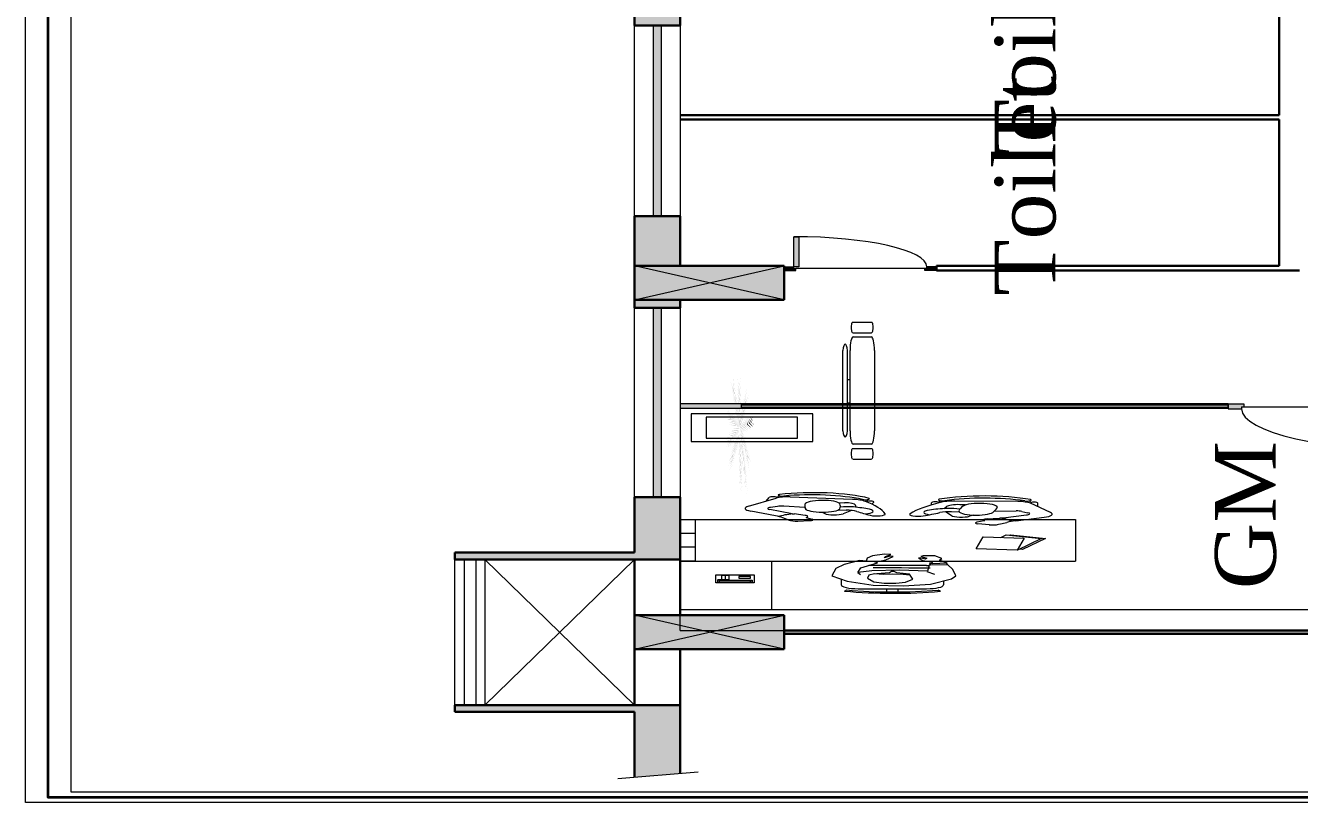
# Model space of a CAD drawing. Header units: inches. Extents: x 327481 to 195042051, y -335014 to 44773228.
# Drawn here: x 193833338 to 193982576, y 44356977 to 44448023 of the extents above; entities that cross this region are included whole.
import ezdxf

# ---------------------------------------------------------------- set-up
doc = ezdxf.new("R2010")
doc.units = ezdxf.units.IN
doc.header["$MEASUREMENT"] = 0
doc.linetypes.add('ACAD_ISO10W100', pattern=[18, 12, -3, 0, -3])
doc.layers.add('center', color=146, linetype='Continuous')
for name, color, linetype, lineweight in [('column 1', 146, 'Continuous', 30), ('DOOR', 47, 'Continuous', 9), ('ele1', 1, 'Continuous', 13), ('FUR', 34, 'Continuous', 13), ('furniture', 251, 'Continuous', 13), ('GLASS', 140, 'Continuous', 5), ('ser.duct', 131, 'Continuous', 5), ('TEXT', 7, 'Continuous', 0), ('WALL', 12, 'Continuous', 30)]:
    doc.layers.add(name, color=color, linetype=linetype, lineweight=lineweight)
doc.styles.get("Standard").update_dxf_attribs({"font": 'times.ttf', "height": 12})

# ---------------------------------------------------------------- blocks, each defined once
blk = doc.blocks.new('COLUMN1')
at = {"layer": 'column 1'}
h = blk.add_hatch(color=256, dxfattribs=at)
h.paths.add_polyline_path([(1, 1), (0, 1), (0.5, 0.5)])
h.paths.add_polyline_path([(1, 1), (0.5, 0.5), (1, 0)])
h.paths.add_polyline_path([(0.5, 0.5), (0, 0), (1, 0)])
h.paths.add_polyline_path([(0.5, 0.5), (0, 1), (0, 0)])
at = {"layer": 'column 1', "lineweight": 0, "ltscale": 0.3}
for p, q in [((0, 1), (1, 0)), ((0, 0), (1, 1))]:
    blk.add_line(p, q, dxfattribs=at)
at = {"layer": 'column 1', "ltscale": 0.3}
for p, q in [((1, 1), (0, 1)), ((0, 1), (0, 0)), ((1, 0), (1, 1)), ((0, 0), (1, 0))]:
    blk.add_line(p, q, dxfattribs=at)
blk = doc.blocks.new('RTU')
at = {"layer": 'DOOR'}
for points in [[(2799510.7, -182811.3), (2799510.7, -182874.3), (2799550.7, -182874.3), (2799550.7, -182886.3), (2799610.7, -182886.3), (2799610.7, -182811.3)], [(2798637.3, -183716.3, 0.009156), (2798636.7, -183748.3), (2799510.7, -183748.3), (2799510.7, -183716.3)], [(2799610.7, -183811.3), (2799610.7, -183736.3), (2799550.7, -183736.3), (2799550.7, -183748.3), (2799510.7, -183748.3), (2799510.7, -183811.3)]]:
    blk.add_hatch(color=256, dxfattribs=at).paths.add_polyline_path(points)
at = {"layer": 'DOOR', "ltscale": 300}
for p, q in [((2799510.7, -182811.3), (2799510.7, -182874.3)), ((2799610.7, -182811.3), (2799510.7, -182811.3)), ((2799610.7, -182811.3), (2799610.7, -182886.3)), ((2799550.7, -182874.3), (2799510.7, -182874.3)), ((2799550.7, -182874.3), (2799550.7, -182886.3)), ((2799610.7, -182886.3), (2799550.7, -182886.3)), ((2799550.7, -182886.3), (2799550.7, -183736.3)), ((2798636.7, -183748.3), (2798636.7, -183716.3)), ((2798636.7, -183716.3), (2799510.7, -183716.3)), ((2799510.7, -183748.3), (2798636.7, -183748.3)), ((2799510.7, -183716.3), (2799510.7, -183748.3)), ((2799510.7, -183811.3), (2799510.7, -183748.3)), ((2799550.7, -183748.3), (2799510.7, -183748.3)), ((2799610.7, -183736.3), (2799550.7, -183736.3)), ((2799550.7, -183748.3), (2799550.7, -183736.3)), ((2799610.7, -183811.3), (2799610.7, -183736.3)), ((2799610.7, -183811.3), (2799510.7, -183811.3))]:
    blk.add_line(p, q, dxfattribs=at)
blk.add_arc((2799510.7, -183748.3), 874, 90, 180, dxfattribs=at)
blk = doc.blocks.new('CHAIR')
at = {"layer": 'furniture', "color": 251}
for p, q in [((1920.9, 585.7), (2212.2, 585.7)), ((1920.9, 547.5), (2212.2, 547.5)), ((2213, 532.2), (1923.5, 532.2)), ((1760.5, 483.9), (1760.5, 194.4)), ((1833.3, 483.9), (1833.3, 194.4)), ((1875.2, 483.9), (1875.2, 194.4)), ((2261.3, 194.4), (2261.3, 483.9)), ((1833.3, 383.5), (1875.1, 383.5)), ((1875.1, 300.4), (1833.3, 300.4)), ((1923.5, 146.1), (2177.4, 146.1)), ((2177.4, 146.1), (2213, 146.1)), ((1920.9, 130.8), (2212.2, 130.8)), ((1920.9, 92.6), (2212.2, 92.6))]:
    blk.add_line(p, q, dxfattribs=at)
for centre, start, end in [((1918, 566.6), 81.3618, 278.6382), ((2215.1, 566.6), 261.3618, 98.6382), ((1918, 111.7), 81.3618, 278.6382), ((2215.1, 111.7), 261.3618, 98.6382)]:
    blk.add_arc(centre, 19.3, start, end, dxfattribs=at)
at = {"layer": 'furniture', "color": 251, "extrusion": (0, 0, -1)}
for centre, major_axis, start_param, end_param in [((1796.9, 466), (40.6, 0), 3.599355, 5.825457), ((1923.5, 483.9), (48.3, 0), 3.141602, 4.712399), ((2213, 483.9), (-48.3, 0), 1.570786, 3.141583), ((1796.9, 212.3), (40.6, 0), 0.457746, 2.683847), ((1923.5, 194.4), (-48.3, 0), 4.712388, 6.283185), ((2213, 194.4), (-48.3, 0), 3.141586, 4.712382)]:
    blk.add_ellipse(centre, major_axis=major_axis, ratio=1, start_param=start_param, end_param=end_param, dxfattribs=at)
blk = doc.blocks.new('tree1')
h = blk.add_hatch(color=94)
h.paths.add_polyline_path([(-0.071, 0.478), (0.008, 0.216), (0.032, 0.182)])
h.paths.add_polyline_path([(-0.216, 0.373), (0.032, 0.182), (0.008, 0.216)])
h.paths.add_polyline_path([(-0.118, 0.555), (-0.038, 0.279), (-0.022, 0.257)])
h.paths.add_polyline_path([(-0.274, 0.442), (-0.022, 0.257), (-0.038, 0.279)])
h.paths.add_polyline_path([(-0.161, 0.595), (-0.089, 0.351), (-0.064, 0.315)])
h.paths.add_polyline_path([(-0.089, 0.351), (-0.298, 0.496), (-0.064, 0.315)])
h.paths.add_polyline_path([(-0.225, 0.675), (-0.17, 0.462), (-0.137, 0.417)])
h.paths.add_polyline_path([(-0.17, 0.462), (-0.355, 0.581), (-0.137, 0.417)])
h.paths.add_polyline_path([(0.223, 0.533), (0.153, 0.268), (0.156, 0.227)])
h.paths.add_polyline_path([(0.045, 0.52), (0.156, 0.227), (0.153, 0.268)])
h.paths.add_polyline_path([(0.224, 0.623), (0.147, 0.346), (0.149, 0.319)])
h.paths.add_polyline_path([(0.032, 0.609), (0.149, 0.319), (0.147, 0.346)])
h.paths.add_polyline_path([(0.141, 0.434), (0.039, 0.667), (0.144, 0.391)])
h.paths.add_polyline_path([(0.208, 0.68), (0.141, 0.434), (0.144, 0.391)])
h.paths.add_polyline_path([(0.332, 0.317), (0.173, -0.013), (0.189, 0.004)])
h.paths.add_polyline_path([(0.455, 0.167), (0.426, 0.149), (0.199, 0.004), (0.225, 0.012)])
h.paths.add_polyline_path([(0.542, 0.507), (0.404, 0.226), (0.423, 0.246)])
h.paths.add_polyline_path([(0.68, 0.374), (0.423, 0.246), (0.404, 0.226)])
h.paths.add_polyline_path([(0.59, 0.541), (0.454, 0.278), (0.484, 0.31)])
h.paths.add_polyline_path([(0.712, 0.424), (0.484, 0.31), (0.454, 0.278)])
h = blk.add_hatch(color=94)
h.paths.add_polyline_path([(-0.115, -0.099), (-0.427, -0.081), (-0.141, -0.106)])
h.paths.add_polyline_path([(-0.115, -0.099), (-0.141, -0.106), (-0.379, -0.267)])
h.paths.add_polyline_path([(-0.184, -0.117), (-0.48, -0.106), (-0.227, -0.128)])
h.paths.add_polyline_path([(-0.184, -0.117), (-0.227, -0.128), (-0.438, -0.27)])
h.paths.add_polyline_path([(-0.306, -0.149), (-0.578, -0.136), (-0.359, -0.162)])
h.paths.add_polyline_path([(-0.306, -0.149), (-0.359, -0.162), (-0.538, -0.291)])
h.paths.add_polyline_path([(-0.422, -0.179), (-0.636, -0.174), (-0.446, -0.185)])
h.paths.add_polyline_path([(-0.422, -0.179), (-0.446, -0.185), (-0.607, -0.286)])
h.paths.add_polyline_path([(-0.103, -0.281), (-0.379, -0.39), (-0.138, -0.308)])
h.paths.add_polyline_path([(-0.103, -0.281), (-0.138, -0.308), (-0.274, -0.522)])
h.paths.add_polyline_path([(-0.047, -0.236), (-0.34, -0.345), (-0.068, -0.253)])
h.paths.add_polyline_path([(-0.047, -0.236), (-0.068, -0.253), (-0.222, -0.496)])
h.paths.add_polyline_path([(-0.202, -0.358), (-0.457, -0.456), (-0.246, -0.392)])
h.paths.add_polyline_path([(-0.202, -0.358), (-0.246, -0.392), (-0.358, -0.582)])
h.paths.add_polyline_path([(-0.296, -0.432), (-0.494, -0.514), (-0.316, -0.448)])
h.paths.add_polyline_path([(-0.296, -0.432), (-0.316, -0.448), (-0.423, -0.605)])
h.paths.add_polyline_path([(-0.422, 0.214), (-0.214, 0.068), (-0.171, 0.057)])
h.paths.add_polyline_path([(-0.214, 0.068), (-0.467, 0.051), (-0.171, 0.057)])
h.paths.add_polyline_path([(-0.522, 0.236), (-0.346, 0.105), (-0.293, 0.09)])
h.paths.add_polyline_path([(-0.346, 0.105), (-0.565, 0.082), (-0.293, 0.09)])
h.paths.add_polyline_path([(-0.591, 0.232), (-0.432, 0.129), (-0.408, 0.122)])
h.paths.add_polyline_path([(-0.432, 0.129), (-0.622, 0.121), (-0.408, 0.122)])
h.paths.add_polyline_path([(-0.039, 0.443), (0.069, 0.131), (0.095, 0.095)])
h.paths.add_polyline_path([(-0.193, 0.332), (0.095, 0.095), (0.069, 0.131)])
h = blk.add_hatch(color=94)
h.paths.add_polyline_path([(0.218, 0.034), (0.395, 0.368), (0.189, 0.004)])
h.paths.add_polyline_path([(0.426, 0.149), (0.482, 0.185), (0.455, 0.167), (0.546, 0.222), (0.218, 0.034), (0.189, 0.004)])
h.paths.add_polyline_path([(0.296, 0.115), (0.447, 0.408), (0.266, 0.083)])
h.paths.add_polyline_path([(0.584, 0.276), (0.296, 0.115), (0.266, 0.083)])
h.paths.add_polyline_path([(0.368, 0.19), (0.484, 0.438), (0.34, 0.16)])
h.paths.add_polyline_path([(0.612, 0.314), (0.368, 0.19), (0.34, 0.16)])
h.paths.add_polyline_path([(0.247, 0.422), (0.168, 0.052), (0.171, 0.011)])
h.paths.add_polyline_path([(0.263, 0.343), (0.171, 0.011), (0.173, -0.013)])
h.paths.add_polyline_path([(0.168, 0.052), (0.038, 0.407), (0.071, 0.306), (0.063, 0.337), (0.082, 0.274), (0.171, 0.011)])
h.paths.add_polyline_path([(0.15, 0.059), (0.173, -0.013), (0.171, 0.011)])
h.paths.add_polyline_path([(0.043, 0.472), (0.163, 0.12), (0.16, 0.165)])
h.paths.add_polyline_path([(0.232, 0.486), (0.16, 0.165), (0.163, 0.12)])
h.paths.add_polyline_path([(0.058, 0.265), (0.033, 0.326), (0.046, 0.297), (0.008, 0.396), (0.135, 0.04), (0.159, 0.007)])
h.paths.add_polyline_path([(-0.163, 0.273), (0.159, 0.007), (0.135, 0.04)])
h = blk.add_hatch(color=94)
h.paths.add_polyline_path([(-0.166, 0.164), (0.118, -0.01), (0.139, -0.011)])
h.paths.add_polyline_path([(-0.232, 0.172), (0.047, -0.003), (0.057, -0.006), (0.077, -0.007)])
h.paths.add_polyline_path([(-0.279, 0.179), (-0.053, 0.024), (-0.013, 0.013)])
h.paths.add_polyline_path([(-0.053, 0.024), (-0.326, 0.007), (-0.013, 0.013)])
h.paths.add_polyline_path([(-0.364, 0.209), (-0.128, 0.045), (-0.102, 0.038)])
h.paths.add_polyline_path([(-0.128, 0.045), (-0.415, 0.024), (-0.102, 0.038)])
h.paths.add_polyline_path([(-0.086, 0.153), (0.15, -0.012), (0.162, -0.013)])
h.paths.add_polyline_path([(0.115, -0.022), (-0.233, -0.021), (0.145, -0.032), (0.149, -0.031)])
h.paths.add_polyline_path([(0.074, -0.05), (0.056, -0.049), (-0.294, -0.048), (0.035, -0.06)])
h.paths.add_polyline_path([(0.076, -0.05), (0.074, -0.05), (0.035, -0.06), (-0.247, -0.231)])
h.paths.add_polyline_path([(-0.026, -0.076), (-0.338, -0.065), (-0.065, -0.086)])
h.paths.add_polyline_path([(-0.026, -0.076), (-0.065, -0.086), (-0.294, -0.238)])
h.paths.add_polyline_path([(0.128, -0.053), (0.111, -0.052), (-0.085, -0.168), (-0.035, -0.144)])
h.paths.add_polyline_path([(0.11, -0.114), (-0.232, -0.261), (0.075, -0.141)])
h.paths.add_polyline_path([(0.11, -0.114), (0.075, -0.141), (-0.115, -0.41)])
h.paths.add_polyline_path([(0.025, -0.18), (-0.007, -0.205), (-0.156, -0.435)])
h.paths.add_polyline_path([(0.025, -0.18), (-0.266, -0.295), (-0.007, -0.205)])
h.paths.add_polyline_path([(0.15, -0.106), (0.156, -0.082), (-0.057, -0.378)])
h.paths.add_polyline_path([(0.588, 0.134), (0.489, 0.098), (0.519, 0.107), (0.457, 0.086), (0.197, -0.01), (0.237, -0.006)])
h.paths.add_polyline_path([(0.237, -0.006), (0.197, -0.01), (0.609, -0.075)])
h.paths.add_polyline_path([(0.654, 0.131), (0.306, 0), (0.35, 0.005)])
h.paths.add_polyline_path([(0.35, 0.005), (0.306, 0), (0.673, -0.058)])
h.paths.add_polyline_path([(0.702, 0.13), (0.412, 0.011), (0.453, 0.015)])
h.paths.add_polyline_path([(0.453, 0.015), (0.412, 0.011), (0.72, -0.048)])
h.paths.add_polyline_path([(0.791, 0.145), (0.504, 0.02), (0.531, 0.023)])
h.paths.add_polyline_path([(0.531, 0.023), (0.504, 0.02), (0.81, -0.046)])
h = blk.add_hatch(color=94)
h.paths.add_polyline_path([(0.849, 0.14), (0.575, 0.027), (0.619, 0.032)])
h.paths.add_polyline_path([(0.619, 0.032), (0.575, 0.027), (0.866, -0.029)])
h.paths.add_polyline_path([(0.952, 0.145), (0.7, 0.04), (0.755, 0.045)])
h.paths.add_polyline_path([(0.755, 0.045), (0.7, 0.04), (0.967, -0.014)])
h.paths.add_polyline_path([(1.018, 0.13), (0.82, 0.052), (0.845, 0.054)])
h.paths.add_polyline_path([(0.845, 0.054), (0.82, 0.052), (1.03, 0.015)])
h = blk.add_hatch(color=94)
h.paths.add_polyline_path([(0.175, -0.09), (0.162, -0.111), (0.103, -0.448)])
h.paths.add_polyline_path([(0.187, -0.072), (0.18, -0.083), (0.215, -0.173), (0.2, -0.109)])
h.paths.add_polyline_path([(0.184, -0.146), (0.118, -0.512), (0.187, -0.19)])
h.paths.add_polyline_path([(0.184, -0.146), (0.187, -0.19), (0.258, -0.37), (0.252, -0.341)])
h.paths.add_polyline_path([(0.192, -0.253), (0.128, -0.559), (0.196, -0.293)])
h.paths.add_polyline_path([(0.192, -0.253), (0.196, -0.293), (0.305, -0.544)])
h.paths.add_polyline_path([(0.2, -0.344), (0.128, -0.649), (0.202, -0.371)])
h.paths.add_polyline_path([(0.2, -0.344), (0.202, -0.371), (0.319, -0.633)])
h.paths.add_polyline_path([(0.205, -0.416), (0.144, -0.705), (0.209, -0.46)])
h.paths.add_polyline_path([(0.205, -0.416), (0.209, -0.46), (0.312, -0.692)])
h.paths.add_polyline_path([(0.242, -0.131), (0.278, -0.334), (0.288, -0.362), (0.261, -0.171)])
h.paths.add_polyline_path([(0.242, -0.131), (0.261, -0.171), (0.394, -0.32), (0.369, -0.284), (0.36, -0.273)])
h.paths.add_polyline_path([(0.287, -0.228), (0.304, -0.265), (0.494, -0.462)])
h.paths.add_polyline_path([(0.287, -0.228), (0.333, -0.537), (0.304, -0.265)])
h.paths.add_polyline_path([(0.326, -0.311), (0.364, -0.622), (0.337, -0.336)])
h.paths.add_polyline_path([(0.326, -0.311), (0.337, -0.336), (0.538, -0.541)])
h.paths.add_polyline_path([(0.356, -0.376), (0.399, -0.669), (0.375, -0.416)])
h.paths.add_polyline_path([(0.356, -0.376), (0.375, -0.416), (0.552, -0.598)])
h.paths.add_polyline_path([(0.274, -0.1), (0.308, -0.129), (0.609, -0.262)])
h.paths.add_polyline_path([(0.274, -0.1), (0.284, -0.114), (0.329, -0.162), (0.308, -0.129)], flags=17)
h.paths.add_polyline_path([(0.3, -0.138), (0.228, -0.064), (0.247, -0.094), (0.386, -0.262)])
h.paths.add_polyline_path([(0.214, -0.04), (0.233, -0.06), (0.566, -0.212)])
h.paths.add_polyline_path([(0.199, -0.023), (0.209, -0.034), (0.215, -0.031), (0.211, -0.036), (0.512, -0.152)])
h.paths.add_polyline_path([(0.197, -0.01), (0.187, -0.011), (0.191, -0.015), (0.207, -0.016), (0.201, -0.019), (0.531, -0.093)])
h.paths.add_polyline_path([(0.355, -0.17), (0.387, -0.196), (0.641, -0.297)])
h.paths.add_polyline_path([(0.387, -0.196), (0.355, -0.17), (0.398, -0.235), (0.429, -0.268)])
h.paths.add_polyline_path([(0.425, -0.229), (0.446, -0.247), (0.714, -0.351)])
h.paths.add_polyline_path([(0.446, -0.247), (0.425, -0.229), (0.589, -0.496)])
h.paths.add_polyline_path([(0.48, -0.276), (0.513, -0.305), (0.75, -0.397)])
h.paths.add_polyline_path([(0.48, -0.276), (0.64, -0.525), (0.513, -0.305)])
h.paths.add_polyline_path([(0.575, -0.358), (0.721, -0.589), (0.617, -0.394)])
h.paths.add_polyline_path([(0.575, -0.358), (0.617, -0.394), (0.825, -0.467)])
h = blk.add_hatch(color=94)
h.paths.add_polyline_path([(0.216, -0.541), (0.157, -0.807), (0.22, -0.596)])
h.paths.add_polyline_path([(0.216, -0.541), (0.22, -0.596), (0.316, -0.794)])
h.paths.add_polyline_path([(0.227, -0.686), (0.225, -0.661), (0.184, -0.87)])
h.paths.add_polyline_path([(0.225, -0.661), (0.227, -0.686), (0.299, -0.861)])
h.paths.add_polyline_path([(0.432, -0.54), (0.409, -0.49), (0.446, -0.76)])
h.paths.add_polyline_path([(0.409, -0.49), (0.432, -0.54), (0.591, -0.693)])
h.paths.add_polyline_path([(0.459, -0.599), (0.494, -0.81), (0.47, -0.622)])
h.paths.add_polyline_path([(0.459, -0.599), (0.47, -0.622), (0.598, -0.761)])
h.paths.add_polyline_path([(0.495, -0.675), (0.506, -0.7), (0.642, -0.865)])
h.paths.add_polyline_path([(0.506, -0.7), (0.495, -0.675), (0.545, -0.91)])
blk = doc.blocks.new('A$C088C3E0E')
at = {"layer": 'furniture', "linetype": 'ByBlock'}
for p, q in [((4.63, 10.08), (0.31, 9.07)), ((10.23, 10.71), (4.63, 10.08)), ((12.57, 9.81), (10.23, 10.71)), ((-5.04, 7.93), (-7.27, 6.53)), ((-3.59, 7.5), (-5.04, 7.93)), ((-1.1, 8.85), (-3.59, 7.5)), ((-0.55, 6.08), (-1.17, 8.95)), ((0.31, 9.07), (-1.1, 8.85)), ((0.7, 5.61), (0.29, 8.98)), ((17.36, 5.72), (12.57, 9.81)), ((-7.27, 6.53), (-7.16, 4.23)), ((-3.27, 4.16), (-2.05, 5.88)), ((-2.05, 5.88), (-0.55, 6.08)), ((-0.55, 6.08), (-0.5, 5.52)), ((-0.5, 5.52), (0.81, 5.68)), ((0.81, 5.68), (0.84, 5.4)), ((0.84, 5.4), (6.13, 5.1)), ((6.13, 5.1), (5.32, -0.44)), ((6.2, 4.99), (8.74, 6.49)), ((18.87, 0.37), (17.36, 5.72)), ((-7.16, 4.23), (-6.53, 3.81)), ((-6.53, 3.81), (-5.17, 4.96)), ((-4.22, 4.74), (-5.34, 3.81)), ((-5.34, 3.81), (-5.1, 3.3)), ((-5.17, 4.96), (-4.22, 4.74)), ((-5.1, 3.3), (-3.27, 4.16)), ((8.59, 1.58), (7.43, -0.93)), ((12.84, 2.2), (8.59, 1.58)), ((8.92, 0.28), (8.63, -1.84)), ((9.61, 1.57), (8.92, 0.28)), ((15.5, 0.78), (12.84, 2.2)), ((16.47, -1.17), (15.5, 0.78)), ((18.04, -5.63), (18.87, 0.37)), ((-8.51, -2.1), (-8.72, -3.38)), ((-6.67, -3.16), (-8.51, -2.1)), ((-6.78, -1.68), (-7.01, -2.27)), ((-7.01, -2.27), (-5.53, -3.42)), ((-3.74, -3.1), (-6.78, -1.68)), ((5.32, -0.44), (5.9, -5.85)), ((7.43, -0.93), (6.22, -1.48)), ((6.22, -1.48), (6.29, -1.97)), ((6.29, -1.97), (7.49, -2.42)), ((7.49, -2.42), (8.37, -4.86)), ((8.63, -1.84), (8.86, -3.59)), ((16.47, -3.47), (16.47, -1.17)), ((-8.72, -3.38), (-7.18, -5.75)), ((-5.53, -3.42), (-6.67, -3.16)), ((-1.79, -5.28), (-3.74, -3.1)), ((-1.22, -4.77), (-1.79, -5.28)), ((3.04, -8.02), (-1.22, -4.77)), ((8.86, -3.59), (8.4, -5.38)), ((15.41, -5.51), (16.47, -3.47)), ((-7.18, -5.75), (-5.32, -6.83)), ((-5.32, -6.83), (-2.63, -6.99)), ((-2.63, -6.99), (-3.3, -8.3)), ((5.9, -5.85), (7.22, -8.62)), ((8.4, -5.38), (9.64, -6.48)), ((9.64, -6.48), (12.13, -6.75)), ((12.13, -6.75), (15.41, -5.51)), ((14.78, -10.77), (18.04, -5.63)), ((-3.3, -8.3), (0.22, -11.32)), ((7.22, -8.62), (3.04, -8.02)), ((7.22, -8.62), (8.8, -8.08)), ((0.22, -11.32), (3.8, -12.97)), ((10, -13.76), (14.78, -10.77)), ((3.8, -12.97), (10, -13.76))]:
    blk.add_line(p, q, dxfattribs=at)
at = {"layer": 'furniture'}
for p, q in [((17.88, 8.3), (14.34, 8.3)), ((23.43, 7.64), (22.39, 7.21)), ((1.01, 4.92), (1.01, -6.47)), ((21.25, -8.57), (21.25, 4.92)), ((24.08, -0.69), (21.25, -0.69)), ((24.08, -2.94), (21.25, -2.94)), ((12.91, -11.94), (17.88, -11.94)), ((23.34, -11.24), (22.3, -10.82))]:
    blk.add_line(p, q, dxfattribs=at)
for centre, major_axis, start_param, end_param in [((17.88, 4.92), (-2.38, 2.38), 3.926991, 5.497787), ((-0.19, -1.69), (-17.96, 17.96), 3.541285, 4.302971), ((4.38, 4.92), (2.38, 2.38), 2.2177, 2.356194), ((-0.19, -1.69), (-17.16, 17.16), 3.541285, 4.30252), ((17.88, -8.57), (-2.38, 2.38), 2.356194, 3.926991)]:
    blk.add_ellipse(centre, major_axis=major_axis, ratio=1, start_param=start_param, end_param=end_param, dxfattribs=at)
blk = doc.blocks.new('Phone - Desk')
at = {"linetype": 'Continuous'}
for p, q in [((-4.5, -5), (-4.5, 5)), ((-4.5, 5), (4.5, 5)), ((-4, 4.5), (-4, 2)), ((-3.75, 4.5), (-3.75, 2.25)), ((-1.25, 4.5), (-3.75, 4.5)), ((-3.25, 4), (-3.25, -4)), ((-3.25, 4), (-1.75, 4)), ((-1.75, -4), (-1.75, 4)), ((-1.25, 2.25), (-1.25, 4.5)), ((-1, 2), (-1, 4.5)), ((4, 3.5), (-0.5, 3.5)), ((-0.5, 3.5), (-0.5, 1.5)), ((4, 1.5), (4, 3.5)), ((4.5, 5), (4.5, -5)), ((-4, 2), (-3.25, 2)), ((-3.75, 2.25), (-3.25, 2.25)), ((-1.75, 2.25), (-1.25, 2.25)), ((-1.75, 2), (-1, 2)), ((-0.5, 2.5), (4, 2.5)), ((-0.5, 1.5), (4, 1.5)), ((-3.75, -2.25), (-3.25, -2.25)), ((-3.75, -4.5), (-3.75, -2.25)), ((-1.75, -2.25), (-1.25, -2.25)), ((-1.25, -2.25), (-1.25, -4.5)), ((2.75, -1), (0.75, -1)), ((0.75, -1), (0.75, -4)), ((2.75, -4), (2.75, -1)), ((4.5, -5), (-4.5, -5)), ((-1.25, -4.5), (-3.75, -4.5)), ((-3.25, -4), (-1.75, -4)), ((0.75, -4), (2.75, -4))]:
    blk.add_line(p, q, dxfattribs=at)
blk = doc.blocks.new('viva')
for p, q in [((329760.6, -320735.44), (329760.6, -320603.44)), ((329778.6, -320603.44), (329760.6, -320603.44)), ((329778.6, -320735.44), (329778.6, -320603.44)), ((329682.6, -320735.44), (329682.6, -320657.44)), ((329682.6, -320657.44), (329718.6, -320657.44)), ((329718.6, -320735.44), (329718.6, -320657.44)), ((329695.73, -320670.24), (329698.95, -320663.37)), ((329698.95, -320663.37), (329708.56, -320667.88)), ((329695.84, -320671.15), (329699.1, -320664.19)), ((329695.84, -320671.15), (329699.1, -320664.19)), ((329699.1, -320664.19), (329709.06, -320668.87)), ((329699.1, -320664.19), (329709.06, -320668.87)), ((329697.65, -320675.64), (329698.74, -320667.55)), ((329697.65, -320675.64), (329698.74, -320667.55)), ((329698.74, -320667.55), (329709.16, -320668.95)), ((329698.74, -320667.55), (329709.16, -320668.95)), ((329709.16, -320668.95), (329708.07, -320677.04)), ((329709.16, -320668.95), (329708.07, -320677.04)), ((329708.56, -320667.88), (329708.27, -320668.49)), ((329709.06, -320668.87), (329709.03, -320668.93)), ((329709.06, -320668.87), (329709.03, -320668.93)), ((329696.17, -320670.44), (329695.73, -320670.24)), ((329698.11, -320672.21), (329695.84, -320671.15)), ((329698.11, -320672.21), (329695.84, -320671.15)), ((329708.07, -320677.04), (329697.65, -320675.64)), ((329708.07, -320677.04), (329697.65, -320675.64)), ((329718.6, -320717.44), (329760.6, -320717.44)), ((329694.6, -320732.44), (329694.6, -320735.44)), ((329706.6, -320732.44), (329706.6, -320735.44)), ((329682.6, -320735.44), (329760.6, -320735.44)), ((329778.6, -320735.44), (329760.6, -320735.44))]:
    blk.add_line(p, q)
blk.add_lwpolyline([(329682.6, -320732.44), (329718.6, -320732.44), (329718.6, -320735.44), (329682.6, -320735.44)], close=True)
at = {"layer": 'furniture', "linetype": 'ByBlock', "lineweight": 0, "ltscale": 6}
for p, q in [((329676.55, -320662.38), (329668.59, -320666.34)), ((329683.71, -320669.25), (329680.62, -320663.66)), ((329667, -320668.82), (329666.63, -320681.27)), ((329675.57, -320668.02), (329676.74, -320666.84)), ((329681.05, -320671.73), (329678.65, -320667.13)), ((329675.38, -320673.49), (329675.14, -320669.17)), ((329686.75, -320672.61), (329685.07, -320671.01)), ((329682.07, -320674.9), (329681.37, -320672.53)), ((329683.78, -320675.44), (329685.03, -320676.92)), ((329687.18, -320674.45), (329686.35, -320676.69)), ((329678.74, -320677.64), (329679.75, -320678.39)), ((329670.01, -320679.12), (329669.79, -320680.3)), ((329676.16, -320680.36), (329675.95, -320681.89)), ((329673.18, -320683.38), (329671.41, -320682.89)), ((329676.02, -320682.99), (329679.18, -320681.94)), ((329663.01, -320713.72), (329665.14, -320701.45)), ((329671.98, -320700.7), (329670.15, -320700.82)), ((329674.68, -320701.65), (329677.57, -320703.31)), ((329668.02, -320704.24), (329668.04, -320703.03)), ((329674.3, -320704.25), (329674.4, -320702.71)), ((329676.28, -320707.44), (329677.41, -320706.91)), ((329672.15, -320710.82), (329671.05, -320715.01)), ((329678.99, -320710.79), (329677.83, -320712.97)), ((329680.78, -320710.61), (329682.29, -320709.41)), ((329683.9, -320712.25), (329683.54, -320709.9)), ((329677.35, -320713.69), (329674.08, -320717.72)), ((329683.12, -320713.97), (329681.15, -320715.2)), ((329671.07, -320721.94), (329664.06, -320716.47)), ((329671.25, -320716.22), (329672.15, -320717.61)), ((329679.46, -320716.66), (329675.32, -320721.51))]:
    blk.add_line(p, q, dxfattribs=at)
for points in [[(329666.52, -320667.45, 0.819856), (329665.34, -320666.33, 0.333333), (329665.13, -320684.33, 0.819856), (329666.34, -320683.24, -0.290756)], [(329662.26, -320714.97, -0.819856), (329660.88, -320715.83, -0.333333), (329664.29, -320698.15, -0.819856), (329665.26, -320699.46, 0.290756)]]:
    blk.add_lwpolyline(points, format="xyb", close=True, dxfattribs=at)
for points in [[(329668.54, -320666.37), (329667.59, -320666.36, 0.120944), (329666.54, -320666.6)], [(329671.49, -320664.9), (329668.35, -320664.87, 1), (329668.34, -320666.37)], [(329666.34, -320684.09, 0.120944), (329667.38, -320684.36), (329668.1, -320684.36)], [(329669.98, -320685.89), (329668.11, -320685.86, -1), (329668.13, -320684.36)], [(329665.42, -320698.63, -0.120944), (329666.5, -320698.58), (329667.21, -320698.72)], [(329669.35, -320697.6), (329667.52, -320697.25, 1), (329667.23, -320698.72)], [(329664.03, -320716.43), (329663.09, -320716.25, -0.120944), (329662.11, -320715.8)], [(329666.62, -320718.46), (329663.54, -320717.87, -1), (329663.82, -320716.39)]]:
    blk.add_lwpolyline(points, format="xyb", dxfattribs=at)
for centre, radius, start, end in [((329677.92, -320665.15), 3.09, 28.8993, 116.4435), ((329669.87, -320668.91), 2.87, 116.4435, 178.2768), ((329676.65, -320669.09), 1.51, 135.4498, 183.1447), ((329677.59, -320667.68), 1.2, 27.5315, 135.4498), ((329688.92, -320678.53), 9.88, 119.1029, 140.6177), ((329690.12, -320665.71), 7.31, 208.8994, 226.3779), ((329672.06, -320676.33), 3.46, 81.1764, 252.0123), ((329668.5, -320699.28), 26.69, 72.7867, 81.1764), ((329675.39, -320677.04), 3.41, 265.5952, 72.7867), ((329677.07, -320673.81), 4.48, 16.4915, 27.5315), ((329685.57, -320673.86), 1.72, 339.6667, 46.3779), ((329683.11, -320674.59), 1.08, 196.4916, 308.4574), ((329678.54, -320680.01), 2.03, 288.4132, 53.3993), ((329685.62, -320676.42), 0.778, 220.0366, 339.6667), ((329670.34, -320681.38), 3.71, 178.2768, 228.0821), ((329672, -320680.71), 2.25, 169.3906, 254.6093), ((329676.49, -320662.67), 17.82, 252.0123, 265.5952), ((329676.06, -320682.24), 3.06, 140.1335, 190.4251), ((329682.85, -320680.99), 9.96, 190.4251, 212.0477), ((329678.78, -320682.28), 2.85, 172.1613, 222.1283), ((329688.85, -320660.77), 31.42, 228.0821, 248.9208), ((329676.4, -320685.02), 2.36, 212.0477, 329.3132), ((329625.13, -320730.81), 69.49, 38.5719, 42.1283), ((329678.15, -320688.52), 1.67, 248.9208, 38.5719), ((329682.79, -320726), 31.42, 99.4988, 120.3374), ((329677.88, -320696.66), 1.67, 309.8476, 99.4988), ((329668.8, -320702.09), 3.71, 120.3374, 170.1427), ((329680.98, -320704.98), 9.96, 136.3718, 157.9945), ((329675.47, -320699.73), 2.36, 19.1063, 136.3718), ((329634.43, -320644.59), 69.49, 306.2912, 309.8476), ((329670.3, -320703.07), 2.25, 93.8102, 179.0289), ((329674.58, -320702.4), 3.06, 157.9945, 208.286), ((329677.25, -320702.9), 2.85, 126.2912, 176.2583), ((329669.47, -320707.38), 3.46, 96.4072, 267.2431), ((329671.07, -320721.65), 17.82, 82.8243, 96.4072), ((329672.87, -320707.35), 3.41, 275.6328, 82.8243), ((329676.55, -320705.07), 2.03, 295.0202, 60.0063), ((329670.59, -320684.18), 26.69, 267.2431, 275.6328), ((329679.95, -320711.3), 1.08, 39.9621, 151.928), ((329682.77, -320710.02), 0.778, 8.7528, 128.3829), ((329665.83, -320714.21), 2.87, 170.1427, 231.976), ((329673.88, -320710.86), 4.48, 320.888, 331.928), ((329686.42, -320708.61), 9.88, 207.8018, 229.3166), ((329682.21, -320712.51), 1.72, 302.0416, 8.7528), ((329672.51, -320715.4), 1.51, 165.2748, 212.9697), ((329685.03, -320721.4), 7.31, 122.0416, 139.5202), ((329673.15, -320716.96), 1.2, 212.9697, 320.888), ((329672.97, -320719.51), 3.09, 231.976, 319.5202)]:
    blk.add_arc(centre, radius, start, end, dxfattribs=at)
at = {"layer": 'furniture', "color": 0, "lineweight": -2}
blk.add_arc((329890.5, -320697.44), 166.05, 176.0974, 179.9799, dxfattribs=at)
blk.add_blockref('A$C088C3E0E', (329721.25, -320691.75))
at = {"layer": 'furniture', "xscale": 0.7597520999843255, "yscale": 0.7597520999843255, "zscale": 0.7597520999843255, "rotation": 180}
blk.add_blockref('Phone - Desk', (329734.03, -320724.62), dxfattribs=at)
blk = doc.blocks.new('for presentation-29.06.11')
at = {"layer": 'FUR'}
blk.add_hatch(color=256, dxfattribs=at).paths.add_polyline_path([(330426.94, -325963.15), (330428.19, -325963.15), (330428.19, -325963.15), (330429.69, -325963.15), (330429.69, -325963.15), (330430.94, -325963.15), (330430.94, -325951.14), (330426.94, -325951.14)])
at = {"layer": 'GLASS'}
for points in [[(330514.12, -325945.86), (330350.12, -325945.86), (330350.12, -325947.36), (330514.12, -325947.36)], [(330758.38, -325945.86), (330593.38, -325945.86), (330593.38, -325947.36), (330758.38, -325947.36)], [(330428.19, -326059.15), (330429.69, -326059.15), (330429.69, -325963.15), (330428.19, -325963.15)]]:
    blk.add_hatch(color=256, dxfattribs=at).paths.add_polyline_path(points)
at = {"layer": 'WALL', "lineweight": 0}
for points in [[(330170.3, -325951.08), (330170.3, -325906.64), (330164.39, -325906.64), (330164.39, -325942.08), (330107.83, -325942.08), (330111.27, -325951.08)], [(330234.85, -325971.62), (330231.85, -325971.62), (330231.85, -326389.97), (330234.85, -326389.97)]]:
    blk.add_hatch(color=36, dxfattribs=at).paths.add_polyline_path(points)
h = blk.add_hatch(color=36, dxfattribs=at)
h.paths.add_polyline_path([(330350.12, -325951.08), (330350.12, -325942.08), (330302.26, -325942.08), (330302.26, -325906.64), (330296.35, -325906.64), (330296.35, -325951.08)])
h.paths.add_polyline_path([(330514.12, -325942.08), (330514.12, -325951.08), (330520.83, -325951.08), (330520.83, -325942.08)])
h = blk.add_hatch(color=36, dxfattribs=at)
h.paths.add_polyline_path([(330758.38, -325942.08), (330758.38, -325951.08), (330803.38, -325951.08), (330803.38, -326039.25), (330807.38, -326039.25), (330807.38, -325951.08), (330855.66, -325951.08), (330855.66, -325942.08), (330807.38, -325942.08), (330807.38, -325912.55), (330807.38, -325912.55), (330807.38, -325906.64), (330801.47, -325906.64), (330801.47, -325942.08)])
h.paths.add_polyline_path([(330593.38, -325951.08), (330593.38, -325942.08), (330550.38, -325942.08), (330550.38, -325951.08)])
at = {"color": 2}
for points in [[(330085.93, -327857.19), (330085.93, -325821.96), (331502.04, -325821.96), (331502.04, -327857.19)], [(330094.91, -327848.21), (330094.91, -325830.94), (331493.06, -325830.94), (331493.06, -327848.21)]]:
    blk.add_lwpolyline(points, close=True, dxfattribs=at)
at = {"color": 2, "lineweight": 35}
blk.add_lwpolyline([(330090.42, -327852.7), (330090.42, -325826.45), (331497.55, -325826.45), (331497.55, -327852.7)], close=True, dxfattribs=at)
at = {"layer": 'ele1', "ltscale": 0.3}
blk.add_lwpolyline([(330170.3, -325906.63), (330296.35, -325906.63), (330296.35, -325912.55), (330170.3, -325912.55)], close=True, dxfattribs=at)
blk.add_lwpolyline([(330170.3, -325906.63), (330296.35, -325906.63), (330296.35, -325912.55), (330170.3, -325912.55)], close=True, dxfattribs=at)
at = {"layer": 'furniture'}
for p, q in [((330350.12, -325942.08), (330514.12, -325942.08)), ((330593.38, -325942.08), (330758.38, -325942.08)), ((330350.12, -325951.14), (330514.12, -325951.14)), ((330426.94, -326059.15), (330426.94, -325951.14)), ((330430.94, -326059.15), (330430.94, -325951.14)), ((330593.38, -325951.14), (330758.38, -325951.14)), ((330430.94, -325963.15), (330426.94, -325963.15)), ((330426.94, -326059.15), (330430.94, -326059.15))]:
    blk.add_line(p, q, dxfattribs=at)
for points in [[(330422.35, -325977.25), (330422.35, -325953.25), (330398.35, -325953.25), (330398.35, -325977.25)], [(330419.35, -325974.25), (330419.35, -325956.25), (330401.35, -325956.25), (330401.35, -325974.25)]]:
    blk.add_lwpolyline(points, close=True, dxfattribs=at)
at = {"layer": 'GLASS', "ltscale": 0.3}
for p, q in [((330170.3, -325908.53), (330296.35, -325908.53)), ((330170.3, -325908.53), (330296.35, -325908.53)), ((330170.3, -325910.83), (330296.35, -325910.83)), ((330170.3, -325910.83), (330296.35, -325910.83))]:
    blk.add_line(p, q, dxfattribs=at)
at = {"layer": 'GLASS'}
for points in [[(330514.12, -325947.36), (330350.12, -325947.36), (330350.12, -325945.86), (330514.12, -325945.86)], [(330758.38, -325947.36), (330593.38, -325947.36), (330593.38, -325945.86), (330758.38, -325945.86)]]:
    blk.add_lwpolyline(points, dxfattribs=at)
blk.add_lwpolyline([(330428.19, -326059.15), (330429.69, -326059.15), (330429.69, -325963.15), (330428.19, -325963.15)], close=True, dxfattribs=at)
at = {"layer": 'ser.duct', "linetype": 'ACAD_ISO10W100', "ltscale": 400}
for p, q in [((330170.3, -325912.55), (330296.35, -325942.08)), ((330296.35, -325912.55), (330170.3, -325942.08))]:
    blk.add_line(p, q, dxfattribs=at)
at = {"layer": 'WALL'}
for p, q in [((330164.39, -325942.08), (330164.39, -325906.64)), ((330170.3, -325906.64), (330164.39, -325906.64)), ((330164.39, -325942.08), (330164.39, -325906.64)), ((330170.3, -325906.64), (330164.39, -325906.64)), ((330170.3, -325951.08), (330170.3, -325906.63)), ((330170.3, -325951.08), (330170.3, -325906.63)), ((330296.35, -325951.08), (330296.35, -325906.64)), ((330302.26, -325906.64), (330296.35, -325906.64)), ((330296.35, -325951.08), (330296.35, -325906.64)), ((330302.26, -325906.64), (330296.35, -325906.64)), ((330302.26, -325942.08), (330302.26, -325906.64)), ((330302.26, -325942.08), (330302.26, -325906.64)), ((330164.39, -325942.08), (330107.83, -325942.08)), ((330350.12, -325942.08), (330302.26, -325942.08)), ((330350.12, -325942.08), (330302.26, -325942.08)), ((330350.12, -325951.08), (330350.12, -325942.08)), ((330520.83, -325942.08), (330514.12, -325942.08)), ((330520.83, -325942.08), (330514.12, -325942.08)), ((330514.12, -325951.08), (330514.12, -325942.08)), ((330520.83, -325942.08), (330520.83, -325951.08)), ((330550.38, -325951.08), (330550.38, -325942.08)), ((330593.38, -325942.08), (330550.38, -325942.08)), ((330593.38, -325942.08), (330550.38, -325942.08)), ((330593.38, -325951.08), (330593.38, -325942.08)), ((330758.38, -325951.08), (330758.38, -325942.08)), ((330170.3, -325951.08), (330111.27, -325951.08)), ((330170.3, -325951.08), (330218.58, -325951.08)), ((330296.35, -325951.08), (330248.12, -325951.08)), ((330350.12, -325951.08), (330296.35, -325951.08)), ((330520.83, -325951.08), (330514.12, -325951.08)), ((330593.38, -325951.08), (330550.38, -325951.08)), ((330676.88, -326069.25), (330676.88, -325951.08)), ((330680.88, -326069.25), (330680.88, -325951.08)), ((330803.38, -325951.08), (330758.38, -325951.08)), ((330231.85, -325971.62), (330234.85, -325971.62)), ((330546.38, -326001.62), (330550.38, -326001.62)), ((330546.38, -326073.25), (330546.38, -326001.62)), ((330550.38, -326001.62), (330550.37, -326001.62)), ((330550.38, -326001.62), (330550.38, -326069.25)), ((330676.88, -326069.25), (330550.38, -326069.25)), ((330648.83, -326069.25), (330646.72, -326069.25)), ((330807.38, -326069.25), (330680.88, -326069.25))]:
    blk.add_line(p, q, dxfattribs=at)
at = {"layer": 'WALL', "lineweight": 0}
blk.add_line((330106.59, -325938.82), (330112.63, -325954.64), dxfattribs=at)
at = {"layer": 'WALL'}
for points in [[(330170.3, -325942.08), (330296.35, -325942.08)], [(330302.26, -325942.08), (330350.12, -325942.08)], [(330514.12, -325942.08), (330520.83, -325942.08)], [(330550.38, -325942.08), (330593.38, -325942.08)], [(330758.38, -325942.08), (330801.47, -325942.08)], [(330231.85, -325971.62), (330231.85, -326389.97)], [(330234.85, -325971.62), (330234.85, -326389.97)]]:
    blk.add_lwpolyline(points, dxfattribs=at)
at = {"layer": 'center', "xscale": 29.5434782608645, "yscale": 29.5434782608645, "zscale": 39.3913043478359}
for p in [(330218.58, -325971.62), (330218.58, -325971.62), (330520.83, -325971.62)]:
    blk.add_blockref('COLUMN1', p, dxfattribs=at)
at = {"layer": 'DOOR', "xscale": 0.03000000002793968, "yscale": 0.03000000002793968, "zscale": 0.03000000002793968, "rotation": 180}
blk.add_blockref('RTU', (414534.7, -331485.96), dxfattribs=at)
at = {"layer": 'DOOR', "xscale": 0.04199552042700816, "yscale": 0.04199552042700816, "zscale": 0.04199552042700816}
blk.add_blockref('RTU', (212859.83, -318381.89), dxfattribs=at)
at = {"layer": 'furniture', "rotation": 180}
blk.add_blockref('viva', (660013.45, -646686.52), dxfattribs=at)
at = {"layer": 'furniture', "xscale": 15.11811023621719, "yscale": 15.11811023621719, "zscale": 15.11811023621719, "rotation": 269.9999916737333}
blk.add_blockref('tree1', (330411.4, -325962.25), dxfattribs=at)
at = {"layer": 'furniture', "color": 251, "xscale": -0.05475778225809336, "yscale": 0.05475778214167804, "zscale": 0.0547577822057156, "rotation": 90}
blk.add_blockref('CHAIR', (330523.89, -325961.19), dxfattribs=at)
at = {"layer": 'TEXT', "linetype": 'ByBlock', "lineweight": 30, "char_height": 12, "attachment_point": 2}
for s, insert, width in [('Toilet', (330619.55, -326013.11), 64.1889), ('Toilet', (330741.01, -326013.11), 64.1889), ('GM\\P16\'x12\'6"', (330334.65, -326056.57), 69.3243)]:
    blk.add_mtext(s, dxfattribs=dict(at, insert=insert, width=width))

msp = doc.modelspace()

# ---------------------------------------------------------------- block references
at = {"layer": 'furniture', "xscale": -135.395861338533, "yscale": -593.8940509523381, "zscale": 135.395861338533, "rotation": 270}
msp.add_blockref('for presentation-29.06.11', (329613.769, -335292.511), dxfattribs=at)

doc.saveas('drawing.dxf')
